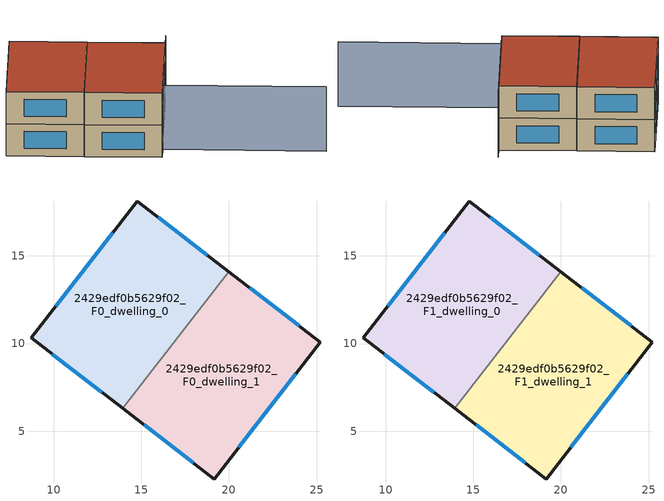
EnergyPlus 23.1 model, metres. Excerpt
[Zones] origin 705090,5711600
2429edf0b5629f02_F0_dwelling_0
 floor ground (EU_floor_Construction): 19.99,14.1 13.95,6.3 8.73,10.33 14.78,18.13 z0
 wall outside (EU_wall_Construction): 19.99,14.1 14.78,18.13 8.73,10.33 13.95,6.3 z0:3
 wall to 2429edf0b5629f02_F0_dwelling_1 (EU_wall_Construction): 13.95,6.3 19.99,14.1 z0:3
 window (EU_Window_Construction): 9.94,9.4 12.74,7.23 / 13.38,16.33 10.13,12.14 / 18.78,15.03 15.98,17.2 z0.69:2.31
2429edf0b5629f02_F0_dwelling_1
 floor ground (EU_floor_Construction): 25.21,10.07 19.16,2.27 13.95,6.3 19.99,14.1 z0
 wall outside (EU_wall_Construction): 13.95,6.3 19.16,2.27 25.21,10.07 19.99,14.1 z0:3
 window (EU_Window_Construction): 24,11 21.2,13.17 / 20.56,4.07 23.81,8.26 / 15.16,5.36 17.96,3.2 z0.69:2.31
2429edf0b5629f02_F1_dwelling_0
 floor to 2429edf0b5629f02_F0_dwelling_0 (EU_floor_Construction): 19.99,14.1 13.95,6.3 8.73,10.33 14.78,18.13 z3
 wall outside (EU_wall_Construction): 19.99,14.1 14.78,18.13 8.73,10.33 13.95,6.3 z3:6
 wall to 2429edf0b5629f02_F1_dwelling_1 (EU_wall_Construction): 13.95,6.3 19.99,14.1 z3:6
 window (EU_Window_Construction): 9.94,9.4 12.74,7.23 / 13.38,16.33 10.13,12.14 / 18.78,15.03 15.98,17.2 z3.69:5.31
 roof outside (EU_roof_Construction): 13.95,6.3 19.99,14.1 14.78,18.13 8.73,10.33 z6
2429edf0b5629f02_F1_dwelling_1
 floor to 2429edf0b5629f02_F0_dwelling_1 (EU_floor_Construction): 25.21,10.07 19.16,2.27 13.95,6.3 19.99,14.1 z3
 wall outside (EU_wall_Construction): 13.95,6.3 19.16,2.27 25.21,10.07 19.99,14.1 z3:6
 window (EU_Window_Construction): 24,11 21.2,13.17 / 20.56,4.07 23.81,8.26 / 15.16,5.36 17.96,3.2 z3.69:5.31
 roof outside (EU_roof_Construction): 19.16,2.27 25.21,10.07 19.99,14.1 13.95,6.3 z6
shading: 31.06,-4.92 20.15,3.54 / 20.15,3.54 26.09,11.21 z0:6
[Building]
EU S2 Campaign: North Axis=0; Terrain=City; Solar Distribution=FullExterior
[Site:Location]
London: Latitude=51.5; Longitude=-0.5; Time Zone=0; Elevation=25
[SizingPeriod:WeatherFileDays]
AnnualSizingPeriod: Begin Month=1; Begin Day of Month=1; End Month=12; End Day of Month=31; Day of Week for Start Day=Monday; Use Weather File Daylight Saving Period=No; Use Weather File Rain and Snow Indicators=No
[MATERIAL]
EU_InternalMass_Material: Roughness=MediumRough; Thickness=0.1; Conductivity=1; Density=1800; Specific Heat=900; Thermal Absorptance=0.9; Solar Absorptance=0.7; Visible Absorptance=0.7
[MATERIAL:NOMASS] Roughness=MediumRough; Thermal Absorptance=0.9; Solar Absorptance=0.7; Visible Absorptance=0.7
Name | Thermal Resistance
EU_wall_NoMass | 0.635353
EU_roof_NoMass | 0.675062
EU_floor_NoMass | 1.96382
[WINDOWMATERIAL:SIMPLEGLAZINGSYSTEM]
EU_Window_SimpleGlazing: UFactor=2.96269; Solar Heat Gain Coefficient=0.76; Visible Transmittance=0.76
[CONSTRUCTION]
EU_wall_Construction: EU_wall_NoMass
EU_roof_Construction: EU_roof_NoMass
EU_floor_Construction: EU_floor_NoMass
EU_Window_Construction: EU_Window_SimpleGlazing
EU_InternalMass_Construction: EU_InternalMass_Material
[ZONE] Type=1; Multiplier=1; Ceiling Height=autocalculate; Floor Area=autocalculate; Part of Total Floor Area=Yes
Name | Volume
2429edf0b5629f02_F0_dwelling_0; 2429edf0b5629f02_F1_dwelling_0 | 195.189
2429edf0b5629f02_F0_dwelling_1; 2429edf0b5629f02_F1_dwelling_1 | 195.149
[INTERNALMASS] Construction=EU_InternalMass_Construction
Name | Zone or ZoneList | Surface Area
2429edf0b5629f02_F0_dwelling_0_EU_InternalMass | 2429edf0b5629f02_F0_dwelling_0 | 65.0633
2429edf0b5629f02_F0_dwelling_1_EU_InternalMass | 2429edf0b5629f02_F0_dwelling_1 | 65.0495
2429edf0b5629f02_F1_dwelling_0_EU_InternalMass | 2429edf0b5629f02_F1_dwelling_0 | 65.0633
2429edf0b5629f02_F1_dwelling_1_EU_InternalMass | 2429edf0b5629f02_F1_dwelling_1 | 65.0495
[OTHEREQUIPMENT] Fuel Type=Electricity; Design Level Calculation Method=Watts/Area; Power per Zone Floor Area=1; Fraction Latent=0; Fraction Radiant=0; Fraction Lost=0; Carbon Dioxide Generation Rate=0; EndUse Subcategory=EU_Step8_InternalGains
Name | Zone or ZoneList or Space or SpaceList | Schedule
EU_Step8_InternalGain_2429edf0b5629f02_F0_dwelling_0_f000 | 2429edf0b5629f02_F0_dwelling_0 | EU_Step8_GainSchedule_2429edf0b5629f02_F0_dwelling_0_f000
EU_Step8_InternalGain_2429edf0b5629f02_F0_dwelling_1_f000 | 2429edf0b5629f02_F0_dwelling_1 | EU_Step8_GainSchedule_2429edf0b5629f02_F0_dwelling_1_f000
EU_Step8_InternalGain_2429edf0b5629f02_F1_dwelling_0_f000 | 2429edf0b5629f02_F1_dwelling_0 | EU_Step8_GainSchedule_2429edf0b5629f02_F1_dwelling_0_f000
EU_Step8_InternalGain_2429edf0b5629f02_F1_dwelling_1_f000 | 2429edf0b5629f02_F1_dwelling_1 | EU_Step8_GainSchedule_2429edf0b5629f02_F1_dwelling_1_f000
[ZONEVENTILATION:DESIGNFLOWRATE] Schedule=EU_AlwaysOn; Design Flow Rate Calculation Method=AirChanges/Hour; Air Changes per Hour=0.555504; Ventilation Type=Natural; Fan Pressure Rise=0; Fan Total Efficiency=1; Constant Term Coefficient=1; Temperature Term Coefficient=0; Velocity Term Coefficient=0; Velocity Squared Term Coefficient=0; Minimum Indoor Temperature=-100; Maximum Indoor Temperature=100; Delta Temperature=-100; Minimum Outdoor Temperature=-100; Maximum Outdoor Temperature=100; Maximum Wind Speed=40
Name | Zone or ZoneList or Space or SpaceList
EU_ConstantAir_2429edf0b5629f02_F0_dwelling_0 | 2429edf0b5629f02_F0_dwelling_0
EU_ConstantAir_2429edf0b5629f02_F0_dwelling_1 | 2429edf0b5629f02_F0_dwelling_1
EU_ConstantAir_2429edf0b5629f02_F1_dwelling_0 | 2429edf0b5629f02_F1_dwelling_0
EU_ConstantAir_2429edf0b5629f02_F1_dwelling_1 | 2429edf0b5629f02_F1_dwelling_1
[HVACTEMPLATE:THERMOSTAT] Constant Heating Setpoint=20; Constant Cooling Setpoint=50
EU_HeatOnly_2429edf0b5629f02_F0_dwelling_0; EU_HeatOnly_2429edf0b5629f02_F0_dwelling_1; EU_HeatOnly_2429edf0b5629f02_F1_dwelling_0; EU_HeatOnly_2429edf0b5629f02_F1_dwelling_1
[HVACTEMPLATE:ZONE:IDEALLOADSAIRSYSTEM] System Availability Schedule=EU_AlwaysOn; Maximum Heating Supply Air Temperature=50; Minimum Cooling Supply Air Temperature=13; Maximum Heating Supply Air Humidity Ratio=0.0156; Minimum Cooling Supply Air Humidity Ratio=0.0077; Heating Limit=NoLimit; Cooling Limit=NoLimit; Heating Availability Schedule=EU_AlwaysOn; Cooling Availability Schedule=EU_CoolingOff; Dehumidification Control Type=ConstantSensibleHeatRatio; Cooling Sensible Heat Ratio=0.7; Dehumidification Setpoint=60; Humidification Control Type=None; Humidification Setpoint=30; Outdoor Air Method=None; Outdoor Air Flow Rate per Person=0.00944; Outdoor Air Flow Rate per Zone Floor Area=0; Outdoor Air Flow Rate per Zone=0; Demand Controlled Ventilation Type=None; Outdoor Air Economizer Type=NoEconomizer; Heat Recovery Type=None; Sensible Heat Recovery Effectiveness=0.7; Latent Heat Recovery Effectiveness=0.65
Name | Template Thermostat
2429edf0b5629f02_F0_dwelling_0 | EU_HeatOnly_2429edf0b5629f02_F0_dwelling_0
2429edf0b5629f02_F0_dwelling_1 | EU_HeatOnly_2429edf0b5629f02_F0_dwelling_1
2429edf0b5629f02_F1_dwelling_0 | EU_HeatOnly_2429edf0b5629f02_F1_dwelling_0
2429edf0b5629f02_F1_dwelling_1 | EU_HeatOnly_2429edf0b5629f02_F1_dwelling_1
[SIZING:ZONE] Zone Cooling Design Supply Air Temperature Input Method=SupplyAirTemperature; Zone Cooling Design Supply Air Temperature=13; Zone Heating Design Supply Air Temperature Input Method=SupplyAirTemperature; Zone Heating Design Supply Air Temperature=50; Zone Cooling Design Supply Air Humidity Ratio=0.008; Zone Heating Design Supply Air Humidity Ratio=0.008; Cooling Design Air Flow Method=DesignDay; Cooling Design Air Flow Rate=0; Cooling Minimum Air Flow per Zone Floor Area=0.000762; Cooling Minimum Air Flow=0; Cooling Minimum Air Flow Fraction=0.2; Heating Design Air Flow Method=DesignDay; Heating Design Air Flow Rate=0; Heating Maximum Air Flow per Zone Floor Area=0.002032; Heating Maximum Air Flow=0.141576; Heating Maximum Air Flow Fraction=0.3; Account for Dedicated Outdoor Air System=No; Dedicated Outdoor Air System Control Strategy=NeutralSupplyAir; Dedicated Outdoor Air Low Setpoint Temperature for Design=autosize; Dedicated Outdoor Air High Setpoint Temperature for Design=autosize; Zone Load Sizing Method=Sensible Load Only No Latent Load; Zone Latent Cooling Design Supply Air Humidity Ratio Input Method=HumidityRatioDifference; Zone Cooling Design Supply Air Humidity Ratio Difference=0.005; Zone Latent Heating Design Supply Air Humidity Ratio Input Method=HumidityRatioDifference; Zone Humidification Design Supply Air Humidity Ratio Difference=0.005
2429edf0b5629f02_F0_dwelling_0; 2429edf0b5629f02_F0_dwelling_1; 2429edf0b5629f02_F1_dwelling_0; 2429edf0b5629f02_F1_dwelling_1
[SCHEDULE:CONSTANT]
Name | Hourly Value
EU_AlwaysOn | 1
EU_CoolingOff | 0
[SCHEDULE:FILE] Column Number=1; Rows to Skip at Top=0; Number of Hours of Data=8760; Column Separator=Comma; Interpolate to Timestep=No; Minutes per Item=60; Adjust Schedule for Daylight Savings=Yes
Name | File
EU_Step8_GainSchedule_2429edf0b5629f02_F0_dwelling_0_f000 | ../../schedules/2429edf0b5629f02/2429edf0b5629f02_F0_dwelling_0_f000_gain.csv
EU_Step8_GainSchedule_2429edf0b5629f02_F0_dwelling_1_f000 | ../../schedules/2429edf0b5629f02/2429edf0b5629f02_F0_dwelling_1_f000_gain.csv
EU_Step8_GainSchedule_2429edf0b5629f02_F1_dwelling_0_f000 | ../../schedules/2429edf0b5629f02/2429edf0b5629f02_F1_dwelling_0_f000_gain.csv
EU_Step8_GainSchedule_2429edf0b5629f02_F1_dwelling_1_f000 | ../../schedules/2429edf0b5629f02/2429edf0b5629f02_F1_dwelling_1_f000_gain.csv
